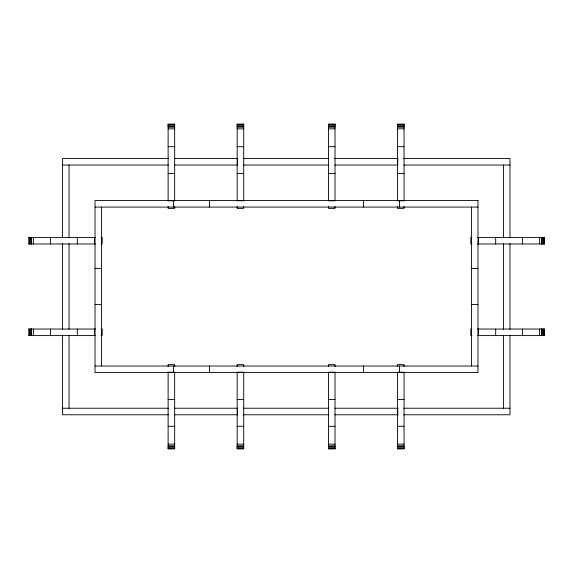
<?xml version="1.0" encoding="UTF-8"?>
<svg xmlns="http://www.w3.org/2000/svg" width="573" height="573" viewBox="0 0 573 573"><rect width="100%" height="100%" fill="white"/><g stroke="black" fill="none" stroke-linecap="round" stroke-linejoin="round"><path stroke-width="0.86" d="M168.125 124.398L174.672 124.398M237.165 124.398L243.711 124.398M328.472 124.398L335.019 124.398M397.504 124.398L404.051 124.398M168.125 124.534L174.672 124.534M237.165 124.534L243.711 124.534M328.472 124.534L335.019 124.534M397.504 124.534L404.051 124.534M168.125 125.286L174.672 125.286M237.165 125.286L243.711 125.286M328.472 125.286L335.019 125.286M397.504 125.286L404.051 125.286M168.125 126.526L174.672 126.526M237.165 126.526L243.711 126.526M328.472 126.526L335.019 126.526M397.504 126.526L404.051 126.526M168.125 126.769L174.672 126.769M237.165 126.769L243.711 126.769M328.472 126.769L335.019 126.769M397.504 126.769L404.051 126.769M168.125 126.955L174.672 126.955M237.165 126.955L243.711 126.955M328.472 126.955L335.019 126.955M397.504 126.955L404.051 126.955M168.125 128.853L174.672 128.853M237.165 128.853L243.711 128.853M328.472 128.853L335.019 128.853M397.504 128.853L404.051 128.853M168.125 146.702L174.672 146.702M237.165 146.702L243.711 146.702M328.472 146.702L335.019 146.702M397.504 146.702L404.051 146.702M168.39 158.485L62.464 158.485L62.464 237.68M174.364 158.485L237.859 158.485M243.081 158.485L328.73 158.485M334.589 158.485L398.077 158.485M403.607 158.485L509.977 158.485L509.977 237.68M62.464 165.038L168.39 165.038M174.471 165.038L237.602 165.038M243.41 165.038L328.73 165.038M334.84 165.038L397.97 165.038M403.786 165.038L509.977 165.038M168.125 173.483L174.672 173.483M237.165 173.483L243.711 173.483M328.472 173.483L335.019 173.483M397.504 173.483L404.051 173.483M95.018 207.082L477.982 207.082M28.65 237.415L95.576 237.415M101.099 237.415L102.187 237.415L102.187 243.962L101.099 243.962M471.901 237.415L470.813 237.415L470.813 243.962L471.901 243.962M477.424 237.415L544.35 237.415M28.65 243.962L95.576 243.962M477.424 243.962L544.35 243.962M95.018 268.572L101.564 268.572M471.436 268.529L477.982 268.529M471.436 304.535L477.982 304.535M95.018 304.585L101.564 304.585M28.65 329.038L95.576 329.038M101.099 329.038L102.187 329.038L102.187 335.585L101.099 335.585M471.901 329.038L470.813 329.038L470.813 335.585L471.901 335.585M477.424 329.038L544.35 329.038M28.65 335.585L95.576 335.585M477.424 335.585L544.35 335.585M95.018 366.025L477.982 366.025M168.125 399.517L174.672 399.517M237.165 399.517L243.711 399.517M328.472 399.517L335.019 399.517M397.504 399.517L404.051 399.517M62.464 408.227L168.39 408.227M174.471 408.227L237.602 408.227M243.41 408.227L328.73 408.227M334.84 408.227L397.97 408.227M403.786 408.227L509.977 408.227M168.39 414.773L62.464 414.773L62.464 335.155M174.364 414.773L237.859 414.773M243.081 414.773L328.73 414.773M334.589 414.773L398.077 414.773M403.607 414.773L509.977 414.773L509.977 335.155M168.125 426.298L174.672 426.298M237.165 426.298L243.711 426.298M328.472 426.298L335.019 426.298M397.504 426.298L404.051 426.298M168.125 444.147L174.672 444.147M237.165 444.147L243.711 444.147M328.472 444.147L335.019 444.147M397.504 444.147L404.051 444.147M168.125 446.045L174.672 446.045M237.165 446.045L243.711 446.045M328.472 446.045L335.019 446.045M397.504 446.045L404.051 446.045M168.125 446.231L174.672 446.231M237.165 446.231L243.711 446.231M328.472 446.231L335.019 446.231M397.504 446.231L404.051 446.231M168.125 446.474L174.672 446.474M237.165 446.474L243.711 446.474M328.472 446.474L335.019 446.474M397.504 446.474L404.051 446.474M168.125 447.714L174.672 447.714M237.165 447.714L243.711 447.714M328.472 447.714L335.019 447.714M397.504 447.714L404.051 447.714M168.125 448.466L174.672 448.466M237.165 448.466L243.711 448.466M328.472 448.466L335.019 448.466M397.504 448.466L404.051 448.466M168.125 448.602L174.672 448.602M237.165 448.602L243.711 448.602M328.472 448.602L335.019 448.602M397.504 448.602L404.051 448.602M544.257 237.415L544.257 243.962M544.257 329.038L544.257 335.585M544.178 237.415L544.178 243.962M544.178 329.038L544.178 335.585M543.533 237.415L543.533 243.962M543.533 329.038L543.533 335.585M542.337 237.415L542.337 243.962M542.337 329.038L542.337 335.585M541.7 237.415L541.7 243.962M541.7 329.038L541.7 335.585M541.542 237.415L541.542 243.962M541.542 329.038L541.542 335.585M541.406 237.415L541.406 243.962M541.406 329.038L541.406 335.585M539.616 237.415L539.616 243.962M539.616 329.038L539.616 335.585M522.418 237.415L522.418 243.962M522.418 329.038L522.418 335.585M509.977 243.654L509.977 329.296M503.431 165.038L503.431 237.68M503.431 243.675L503.431 329.296M503.431 335.398L503.431 408.227M495.681 237.415L495.681 243.962M495.681 329.038L495.681 335.585M478.426 237.415L478.512 243.962M478.426 329.038L478.512 335.585M471.436 207.082L471.436 366.025M404.051 206.416L404.051 208.386L397.504 208.386L397.504 206.416M404.051 366.584L404.051 364.614L397.504 364.614L397.504 366.584M399.56 200.536L399.56 207.082M399.56 366.025L399.56 372.572M397.769 158.485L397.769 165.038M397.769 408.227L397.769 414.773M363.547 200.536L363.547 207.082M363.547 366.025L363.547 372.572M335.019 206.416L335.019 208.386L328.472 208.386L328.472 206.416M335.019 366.584L335.019 364.614L328.472 364.614L328.472 366.584M243.711 206.416L243.711 208.386L237.165 208.386L237.165 206.416M243.711 366.584L243.711 364.614L237.165 364.614L237.165 366.584M237.423 158.485L237.423 165.038M237.423 408.227L237.423 414.773M209.453 200.536L209.453 207.082M209.453 366.025L209.453 372.572M174.672 206.416L174.672 208.386L168.125 208.386L168.125 206.416M174.672 366.584L174.672 364.614L168.125 364.614L168.125 366.584M173.44 200.536L173.44 207.082M173.44 366.025L173.44 372.572M101.564 207.082L101.564 366.025M94.574 237.415L94.574 243.962M94.574 329.038L94.574 335.585M94.488 237.415L94.488 243.962M94.488 329.038L94.488 335.585M77.319 237.415L77.319 243.962M77.319 329.038L77.319 335.585M69.018 165.038L69.018 237.68M69.018 243.675L69.018 329.296M69.018 335.398L69.018 408.227M62.464 243.654L62.464 329.296M50.582 237.415L50.582 243.962M50.582 329.038L50.582 335.585M33.384 237.415L33.384 243.962M33.384 329.038L33.384 335.585M31.594 237.415L31.594 243.962M31.594 329.038L31.594 335.585M31.458 237.415L31.458 243.962M31.458 329.038L31.458 335.585M31.3 237.415L31.3 243.962M31.3 329.038L31.3 335.585M30.663 237.415L30.663 243.962M30.663 329.038L30.663 335.585M29.467 237.415L29.467 243.962M29.467 329.038L29.467 335.585M28.743 237.415L28.822 243.962M28.822 329.038L28.743 335.585M174.672 124.119L168.125 124.119L168.125 200.794L174.672 200.794L174.672 124.119M243.711 124.119L237.165 124.119L237.165 200.794L243.711 200.794L243.711 124.119M335.019 124.119L328.472 124.119L328.472 200.794L335.019 200.794L335.019 124.119M404.051 124.119L397.504 124.119L397.504 200.794L404.051 200.794L404.051 124.119M477.982 200.536L95.018 200.536L95.018 372.572L477.982 372.572L477.982 200.536M174.672 372.206L168.125 372.206L168.125 448.881L174.672 448.881L174.672 372.206M243.711 372.206L237.165 372.206L237.165 448.881L243.711 448.881L243.711 372.206M335.019 372.206L328.472 372.206L328.472 448.881L335.019 448.881L335.019 372.206M404.051 372.206L397.504 372.206L397.504 448.881L404.051 448.881L404.051 372.206"/></g></svg>
